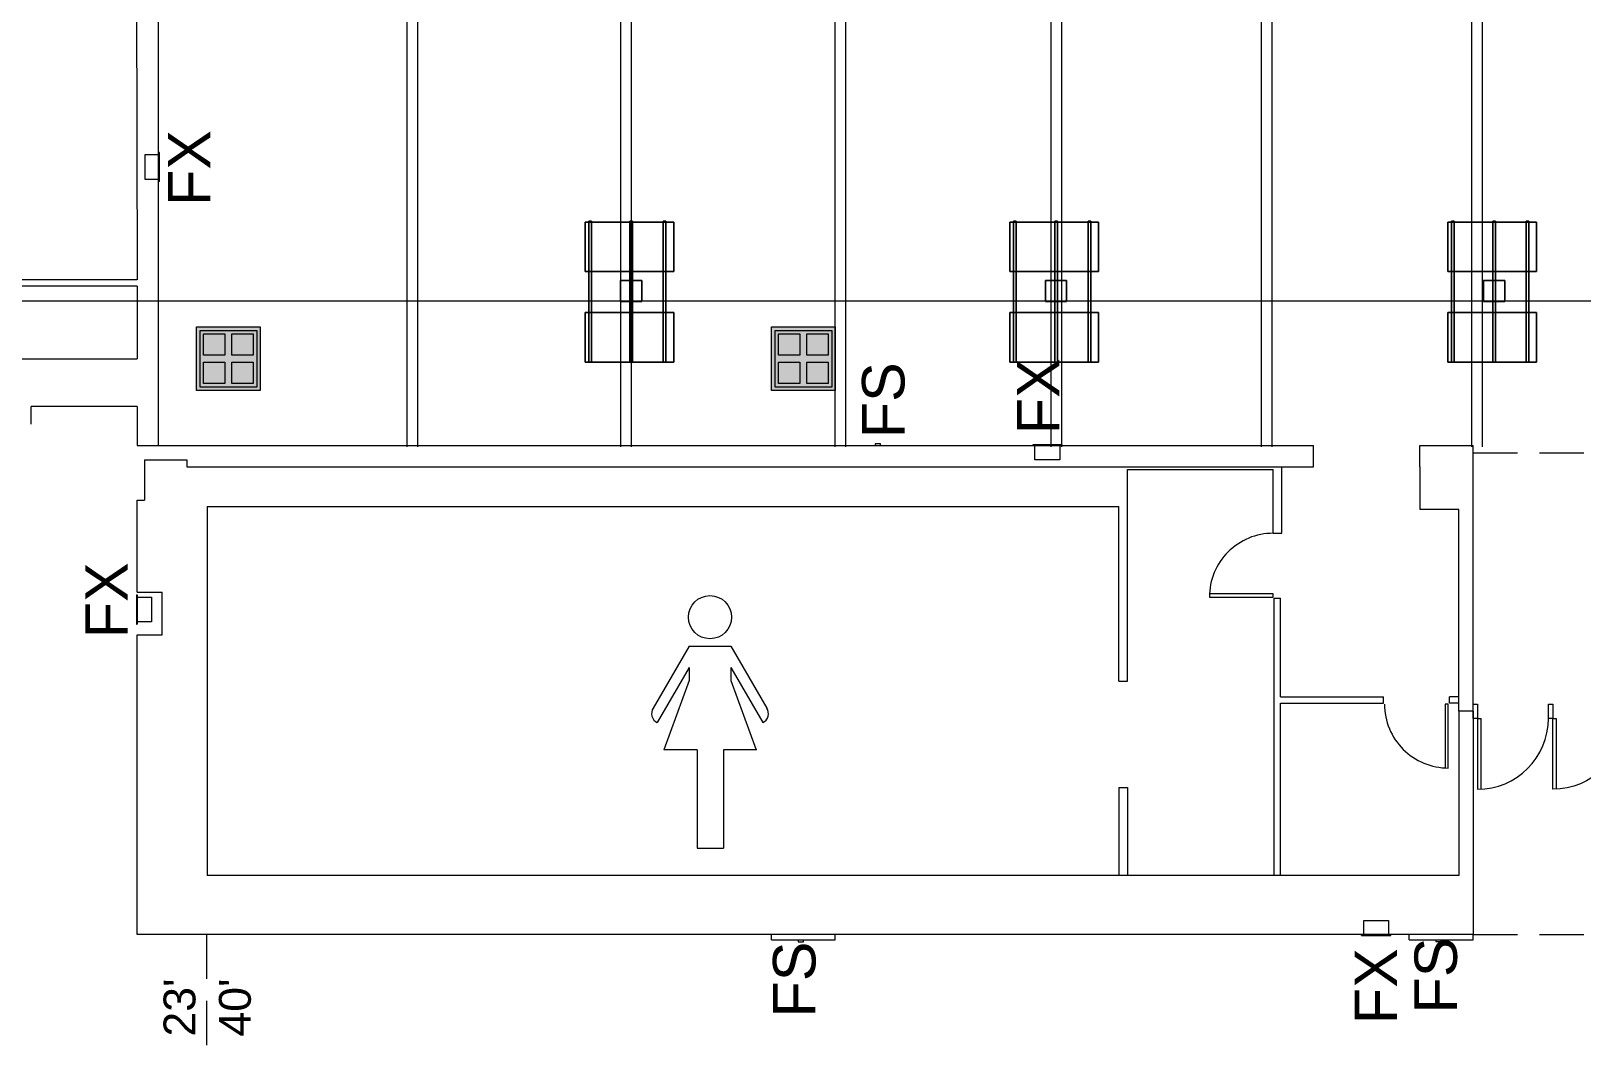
# Model space of a CAD drawing. Header units: inches. Extents: x -10671 to 1761, y -674 to 7170.
# Drawn here: x -9454 to -8579, y 54 to 632 of the extents above; entities that cross this region are included whole.
import ezdxf

# ---------------------------------------------------------------- set-up
doc = ezdxf.new("R2010")
doc.units = ezdxf.units.IN
doc.header["$LTSCALE"] = 19.2
doc.header["$MEASUREMENT"] = 0
doc.linetypes.add('DASHED', pattern=[1.953125, 1.302083, -0.651042])
for name, color, linetype, lineweight in [('DWG-0', 7, 'Continuous', 18), ('Venue-Ceiling-Lights', 7, 'Continuous', 5), ('Venue-Ceiling-Lights Circuits', 7, 'Continuous', 5), ('Venue-Floor Pockets', 7, 'Continuous', 5), ('Venue-Walls and Doors', 7, 'Continuous', 5)]:
    doc.layers.add(name, color=color, linetype=linetype, lineweight=lineweight)
for name, color, linetype, lineweight, true_color in [('DWG-bldg-overhang', 7, 'DASHED', 18, 0xc0c0c0), ('DWG-bldg-utility box', 3, 'Continuous', 18, 0x00ff00), ('Venue-Ceilings Heights', 4, 'DASHED', 18, 0x00ffff), ('Venue-Columns', 7, 'Continuous', 18, 0xc0c0c0), ('Venue-Fire Apparatus and Text', 1, 'Continuous', 5, 0xff0000), ('Venue-Rigging Steel-High', 7, 'Continuous', 5, 0x800000), ('Venue-Text-Facility', 4, 'Continuous', 5, 0x00ffff)]:
    doc.layers.add(name, color=color, linetype=linetype, lineweight=lineweight, true_color=true_color)
doc.styles.add('Arial', font='Arial')

# ---------------------------------------------------------------- blocks, each defined once
blk = doc.blocks.new('FLOORBOX')
at = {"layer": 'Venue-Floor Pockets', "linetype": 'Continuous', "lineweight": 0, "true_color": 0xaaaaaa}
blk.add_hatch(color=253, dxfattribs=at).paths.add_polyline_path([(-18, 18), (18, 18), (18, -18), (-18, -18)])
at = {"layer": 'Venue-Floor Pockets', "linetype": 'Continuous', "lineweight": 0, "true_color": 0xbbbbbb}
blk.add_hatch(color=9, dxfattribs=at).paths.add_polyline_path([(-16, 16), (16, 16), (16, -16), (-16, -16)])
at = {"layer": 'Venue-Floor Pockets', "linetype": 'Continuous', "lineweight": 0, "true_color": 0xdddddd}
for points in [[(-14, 14), (-2, 14), (-2, 2), (-14, 2)], [(2, 14), (14, 14), (14, 2), (2, 2)], [(-14, -2), (-2, -2), (-2, -14), (-14, -14)], [(2, -2), (14, -2), (14, -14), (2, -14)]]:
    blk.add_hatch(color=254, dxfattribs=at).paths.add_polyline_path(points)
at = {"layer": 'Venue-Floor Pockets', "color": 7, "linetype": 'Continuous', "lineweight": 5, "flags": 128}
for points in [[(-18, 18), (18, 18), (18, -18), (-18, -18)], [(-16, 16), (16, 16), (16, -16), (-16, -16)], [(-14, 14), (-2, 14), (-2, 2), (-14, 2)], [(2, 14), (14, 14), (14, 2), (2, 2)], [(-14, -2), (-2, -2), (-2, -14), (-14, -14)], [(2, -2), (14, -2), (14, -14), (2, -14)]]:
    blk.add_lwpolyline(points, close=True, dxfattribs=at)
blk = doc.blocks.new('AD03A')
at = {"layer": 'DWG-0'}
for p, q in [((0, 1), (0, 0)), ((0.049, 0), (0.049, 0.999)), ((0, 0), (0.049, 0))]:
    blk.add_line(p, q, dxfattribs=at)
blk.add_arc((0, 0), 1, 0, 90, dxfattribs=at)
blk = doc.blocks.new('AD05A')
at = {"layer": 'DWG-0'}
for p, q in [((0, 0), (0.049, 0)), ((0, 0), (0, -1)), ((0.049, -0.999), (0.049, 0))]:
    blk.add_line(p, q, dxfattribs=at)
blk.add_arc((0, 0), 1, 270, 0, dxfattribs=at)
blk = doc.blocks.new('DR')
at = {"layer": 'DWG-0'}
blk.add_polyline3d([(0, -0.5, 0), (0.049, -0.499, 0), (0.098, -0.495, 0), (0.147, -0.489, 0), (0.195, -0.481, 0), (0.243, -0.47, 0), (0.29, -0.457, 0), (0.337, -0.442, 0), (0.383, -0.424, 0), (0.428, -0.404, 0), (0.471, -0.382, 0), (0.514, -0.358, 0), (0.556, -0.331, 0), (0.596, -0.303, 0), (0.634, -0.273, 0), (0.672, -0.241, 0), (0.707, -0.207, 0), (0.741, -0.172, 0), (0.773, -0.134, 0), (0.803, -0.096, 0), (0.831, -0.056, 0), (0.858, -0.014, 0), (0.882, 0.029, 0), (0.904, 0.072, 0), (0.924, 0.117, 0), (0.942, 0.163, 0), (0.957, 0.21, 0), (0.97, 0.257, 0), (0.981, 0.305, 0), (0.989, 0.353, 0), (0.995, 0.402, 0), (0.999, 0.451, 0), (1, 0.5, 0), (0, 0.5, 0), (0, 0.451, 0), (1, 0.451, 0)], dxfattribs=at)
blk = doc.blocks.new('FX')
at = {"layer": 'Venue-Fire Apparatus and Text'}
for p, q in [((0, -5.75), (0, 10.75)), ((0.5, 10.75), (0, 10.75)), ((0.5, -5.75), (0.5, 10.75)), ((0.5, -5.75), (0, -5.75))]:
    blk.add_line(p, q, dxfattribs=at)
at = {"layer": 'Venue-Fire Apparatus and Text', "flags": 128}
blk.add_lwpolyline([(0, 9.5), (0, -4.5), (-8, -4.5), (-8, 9.5)], close=True, dxfattribs=at)
blk = doc.blocks.new('FEVC')
at = {"layer": 'Venue-Fire Apparatus and Text'}
for p, q in [((8.25, 0.5), (-8.25, 0.5)), ((-8.25, 0.5), (-8.25, 0)), ((8.25, 0), (-8.25, 0)), ((8.25, 0.5), (8.25, 0))]:
    blk.add_line(p, q, dxfattribs=at)
at = {"layer": 'Venue-Fire Apparatus and Text', "flags": 128}
blk.add_lwpolyline([(-7, 0), (7, 0), (7, -7.5), (-7, -7.5)], close=True, dxfattribs=at)
blk = doc.blocks.new('WOMEN')
at = {"layer": 'Venue-Text-Facility'}
for p, q in [((-8, 76), (-21.46, 52.68)), ((-8, 76), (7.77, 76)), ((7.77, 76), (21.23, 52.68)), ((-8, 68), (-20, 47.22)), ((-8, 68), (-8, 63.1)), ((7.77, 68), (7.77, 63.1)), ((7.77, 68), (19.77, 47.22)), ((-8, 63.1), (-17.5, 37)), ((7.77, 63.1), (17.27, 37)), ((-5, 37), (-17.5, 37)), ((-5, 37), (-5, 0)), ((5, 37), (5, 0)), ((17.5, 37), (5, 37)), ((-5, 0), (5, 0))]:
    blk.add_line(p, q, dxfattribs=at)
blk.add_circle((-0.12, 86.89), 8.11, dxfattribs=at)
for centre, start, end in [((-18.37, 50.58), 145.79538, 244.20462), ((18.14, 50.58), 295.79538, 34.20462)]:
    blk.add_arc(centre, 3.74, start, end, dxfattribs=at)
blk = doc.blocks.new('WOMENSROOM')
at = {"layer": 'Venue-Text-Facility'}
blk.add_blockref('WOMEN', (-8.49, -6.98), dxfattribs=at)
blk = doc.blocks.new('strobe')
at = {"layer": 'Venue-Fire Apparatus and Text', "flags": 128}
blk.add_lwpolyline([(0, 0), (1, 0), (1, 3), (0, 3)], dxfattribs=at)
blk = doc.blocks.new('Group-109-1')
at = {"layer": 'Venue-Ceiling-Lights', "color": 7, "linetype": 'Continuous', "lineweight": 5}
for points in [[(-9141.5, 445.32, 355.98), (-9141.5, 445.32, 359.98), (-9141.5, 473.32, 359.98), (-9141.5, 473.32, 355.98)], [(-9141.5, 473.32, 355.98), (-9141.5, 473.32, 359.98), (-9091.5, 473.32, 359.98), (-9091.5, 473.32, 355.98)], [(-9091.5, 473.32, 359.98), (-9141.5, 473.32, 359.98), (-9141.5, 445.32, 359.98), (-9091.5, 445.32, 359.98)], [(-9091.5, 445.32, 355.98), (-9141.5, 445.32, 355.98), (-9141.5, 473.32, 355.98), (-9091.5, 473.32, 355.98)], [(-9091.5, 473.32, 355.98), (-9091.5, 473.32, 359.98), (-9091.5, 445.32, 359.98), (-9091.5, 445.32, 355.98)], [(-9091.5, 445.32, 355.98), (-9091.5, 445.32, 359.98), (-9141.5, 445.32, 359.98), (-9141.5, 445.32, 355.98)]]:
    blk.add_3dface(points, dxfattribs=at)
blk = doc.blocks.new('Group-110-1')
at = {"layer": 'Venue-Ceiling-Lights', "color": 7, "linetype": 'Continuous', "lineweight": 5}
for points in [[(-9097.35, 445.32, 360.05), (-9097.35, 445.32, 361.05), (-9097.35, 524.91, 361.05), (-9097.35, 524.91, 360.05)], [(-9097.35, 524.91, 360.05), (-9097.35, 524.91, 361.05), (-9095.85, 524.91, 361.05), (-9095.85, 524.91, 360.05)], [(-9095.85, 524.91, 361.05), (-9097.35, 524.91, 361.05), (-9097.35, 445.32, 361.05), (-9095.85, 445.32, 361.05)], [(-9095.85, 445.32, 360.05), (-9097.35, 445.32, 360.05), (-9097.35, 524.91, 360.05), (-9095.85, 524.91, 360.05)], [(-9095.85, 524.91, 360.05), (-9095.85, 524.91, 361.05), (-9095.85, 445.32, 361.05), (-9095.85, 445.32, 360.05)], [(-9095.85, 445.32, 360.05), (-9095.85, 445.32, 361.05), (-9097.35, 445.32, 361.05), (-9097.35, 445.32, 360.05)]]:
    blk.add_3dface(points, dxfattribs=at)
blk = doc.blocks.new('Group-111-1')
at = {"layer": 'Venue-Ceiling-Lights', "color": 7, "linetype": 'Continuous', "lineweight": 5}
for points in [[(-9116.17, 445.32, 360.05), (-9116.17, 445.32, 361.05), (-9116.17, 524.91, 361.05), (-9116.17, 524.91, 360.05)], [(-9116.17, 524.91, 360.05), (-9116.17, 524.91, 361.05), (-9114.67, 524.91, 361.05), (-9114.67, 524.91, 360.05)], [(-9114.67, 524.91, 361.05), (-9116.17, 524.91, 361.05), (-9116.17, 445.32, 361.05), (-9114.67, 445.32, 361.05)], [(-9114.67, 445.32, 360.05), (-9116.17, 445.32, 360.05), (-9116.17, 524.91, 360.05), (-9114.67, 524.91, 360.05)], [(-9114.67, 524.91, 360.05), (-9114.67, 524.91, 361.05), (-9114.67, 445.32, 361.05), (-9114.67, 445.32, 360.05)], [(-9114.67, 445.32, 360.05), (-9114.67, 445.32, 361.05), (-9116.17, 445.32, 361.05), (-9116.17, 445.32, 360.05)]]:
    blk.add_3dface(points, dxfattribs=at)
blk = doc.blocks.new('Group-112-1')
at = {"layer": 'Venue-Ceiling-Lights', "color": 7, "linetype": 'Continuous', "lineweight": 5}
for points in [[(-9139.44, 445.32, 360.05), (-9139.44, 445.32, 361.05), (-9139.44, 524.91, 361.05), (-9139.44, 524.91, 360.05)], [(-9139.44, 524.91, 360.05), (-9139.44, 524.91, 361.05), (-9137.94, 524.91, 361.05), (-9137.94, 524.91, 360.05)], [(-9137.94, 524.91, 361.05), (-9139.44, 524.91, 361.05), (-9139.44, 445.32, 361.05), (-9137.94, 445.32, 361.05)], [(-9137.94, 445.32, 360.05), (-9139.44, 445.32, 360.05), (-9139.44, 524.91, 360.05), (-9137.94, 524.91, 360.05)], [(-9137.94, 524.91, 360.05), (-9137.94, 524.91, 361.05), (-9137.94, 445.32, 361.05), (-9137.94, 445.32, 360.05)], [(-9137.94, 445.32, 360.05), (-9137.94, 445.32, 361.05), (-9139.44, 445.32, 361.05), (-9139.44, 445.32, 360.05)]]:
    blk.add_3dface(points, dxfattribs=at)
blk = doc.blocks.new('Group-113-1')
at = {"layer": 'Venue-Ceiling-Lights', "color": 7, "linetype": 'Continuous', "lineweight": 5}
for points in [[(-9141.5, 496.47, 355.98), (-9141.5, 496.47, 359.98), (-9141.5, 524.47, 359.98), (-9141.5, 524.47, 355.98)], [(-9141.5, 524.47, 355.98), (-9141.5, 524.47, 359.98), (-9091.5, 524.47, 359.98), (-9091.5, 524.47, 355.98)], [(-9091.5, 524.47, 359.98), (-9141.5, 524.47, 359.98), (-9141.5, 496.47, 359.98), (-9091.5, 496.47, 359.98)], [(-9091.5, 496.47, 355.98), (-9141.5, 496.47, 355.98), (-9141.5, 524.47, 355.98), (-9091.5, 524.47, 355.98)], [(-9091.5, 524.47, 355.98), (-9091.5, 524.47, 359.98), (-9091.5, 496.47, 359.98), (-9091.5, 496.47, 355.98)], [(-9091.5, 496.47, 355.98), (-9091.5, 496.47, 359.98), (-9141.5, 496.47, 359.98), (-9141.5, 496.47, 355.98)]]:
    blk.add_3dface(points, dxfattribs=at)
blk = doc.blocks.new('Group-114-1')
at = {"layer": 'Venue-Ceiling-Lights', "color": 7, "linetype": 'Continuous', "lineweight": 5}
for points in [[(-9121.45, 491.55, 350), (-9121.45, 491.55, 356), (-9109.45, 491.55, 356), (-9109.45, 491.55, 350)], [(-9121.45, 479.55, 350), (-9121.45, 479.55, 356), (-9121.45, 491.55, 356), (-9121.45, 491.55, 350)], [(-9109.45, 491.55, 356), (-9121.45, 491.55, 356), (-9121.45, 479.55, 356), (-9109.45, 479.55, 356)], [(-9109.45, 479.55, 350), (-9121.45, 479.55, 350), (-9121.45, 491.55, 350), (-9109.45, 491.55, 350)], [(-9109.45, 491.55, 350), (-9109.45, 491.55, 356), (-9109.45, 479.55, 356), (-9109.45, 479.55, 350)], [(-9109.45, 479.55, 350), (-9109.45, 479.55, 356), (-9121.45, 479.55, 356), (-9121.45, 479.55, 350)]]:
    blk.add_3dface(points, dxfattribs=at)
blk = doc.blocks.new('Group-115-1')
at = {"layer": 'Venue-Ceiling-Lights', "color": 7}
for name in ['Group-113-1', 'Group-112-1', 'Group-111-1', 'Group-110-1', 'Group-109-1']:
    blk.add_blockref(name, (0, 0), dxfattribs=at)
at = {"layer": 'Venue-Ceiling-Lights', "color": 1, "true_color": 0xff0000}
blk.add_blockref('Group-114-1', (0, 0), dxfattribs=at)
blk = doc.blocks.new('Group-214-1')
at = {"layer": 'Venue-Ceiling-Lights', "color": 7, "linetype": 'Continuous', "lineweight": 5}
for points in [[(-8901.75, 445.32, 355.98), (-8901.75, 445.32, 359.98), (-8901.75, 473.32, 359.98), (-8901.75, 473.32, 355.98)], [(-8901.75, 473.32, 355.98), (-8901.75, 473.32, 359.98), (-8851.75, 473.32, 359.98), (-8851.75, 473.32, 355.98)], [(-8851.75, 473.32, 359.98), (-8901.75, 473.32, 359.98), (-8901.75, 445.32, 359.98), (-8851.75, 445.32, 359.98)], [(-8851.75, 445.32, 355.98), (-8901.75, 445.32, 355.98), (-8901.75, 473.32, 355.98), (-8851.75, 473.32, 355.98)], [(-8851.75, 473.32, 355.98), (-8851.75, 473.32, 359.98), (-8851.75, 445.32, 359.98), (-8851.75, 445.32, 355.98)], [(-8851.75, 445.32, 355.98), (-8851.75, 445.32, 359.98), (-8901.75, 445.32, 359.98), (-8901.75, 445.32, 355.98)]]:
    blk.add_3dface(points, dxfattribs=at)
blk = doc.blocks.new('Group-215-1')
at = {"layer": 'Venue-Ceiling-Lights', "color": 7, "linetype": 'Continuous', "lineweight": 5}
for points in [[(-8857.6, 445.32, 360.05), (-8857.6, 445.32, 361.05), (-8857.6, 524.91, 361.05), (-8857.6, 524.91, 360.05)], [(-8857.6, 524.91, 360.05), (-8857.6, 524.91, 361.05), (-8856.1, 524.91, 361.05), (-8856.1, 524.91, 360.05)], [(-8856.1, 524.91, 361.05), (-8857.6, 524.91, 361.05), (-8857.6, 445.32, 361.05), (-8856.1, 445.32, 361.05)], [(-8856.1, 445.32, 360.05), (-8857.6, 445.32, 360.05), (-8857.6, 524.91, 360.05), (-8856.1, 524.91, 360.05)], [(-8856.1, 524.91, 360.05), (-8856.1, 524.91, 361.05), (-8856.1, 445.32, 361.05), (-8856.1, 445.32, 360.05)], [(-8856.1, 445.32, 360.05), (-8856.1, 445.32, 361.05), (-8857.6, 445.32, 361.05), (-8857.6, 445.32, 360.05)]]:
    blk.add_3dface(points, dxfattribs=at)
blk = doc.blocks.new('Group-216-1')
at = {"layer": 'Venue-Ceiling-Lights', "color": 7, "linetype": 'Continuous', "lineweight": 5}
for points in [[(-8876.42, 445.32, 360.05), (-8876.42, 445.32, 361.05), (-8876.42, 524.91, 361.05), (-8876.42, 524.91, 360.05)], [(-8876.42, 524.91, 360.05), (-8876.42, 524.91, 361.05), (-8874.92, 524.91, 361.05), (-8874.92, 524.91, 360.05)], [(-8874.92, 524.91, 361.05), (-8876.42, 524.91, 361.05), (-8876.42, 445.32, 361.05), (-8874.92, 445.32, 361.05)], [(-8874.92, 445.32, 360.05), (-8876.42, 445.32, 360.05), (-8876.42, 524.91, 360.05), (-8874.92, 524.91, 360.05)], [(-8874.92, 524.91, 360.05), (-8874.92, 524.91, 361.05), (-8874.92, 445.32, 361.05), (-8874.92, 445.32, 360.05)], [(-8874.92, 445.32, 360.05), (-8874.92, 445.32, 361.05), (-8876.42, 445.32, 361.05), (-8876.42, 445.32, 360.05)]]:
    blk.add_3dface(points, dxfattribs=at)
blk = doc.blocks.new('Group-217-1')
at = {"layer": 'Venue-Ceiling-Lights', "color": 7, "linetype": 'Continuous', "lineweight": 5}
for points in [[(-8899.69, 445.32, 360.05), (-8899.69, 445.32, 361.05), (-8899.69, 524.91, 361.05), (-8899.69, 524.91, 360.05)], [(-8899.69, 524.91, 360.05), (-8899.69, 524.91, 361.05), (-8898.19, 524.91, 361.05), (-8898.19, 524.91, 360.05)], [(-8898.19, 524.91, 361.05), (-8899.69, 524.91, 361.05), (-8899.69, 445.32, 361.05), (-8898.19, 445.32, 361.05)], [(-8898.19, 445.32, 360.05), (-8899.69, 445.32, 360.05), (-8899.69, 524.91, 360.05), (-8898.19, 524.91, 360.05)], [(-8898.19, 524.91, 360.05), (-8898.19, 524.91, 361.05), (-8898.19, 445.32, 361.05), (-8898.19, 445.32, 360.05)], [(-8898.19, 445.32, 360.05), (-8898.19, 445.32, 361.05), (-8899.69, 445.32, 361.05), (-8899.69, 445.32, 360.05)]]:
    blk.add_3dface(points, dxfattribs=at)
blk = doc.blocks.new('Group-218-1')
at = {"layer": 'Venue-Ceiling-Lights', "color": 7, "linetype": 'Continuous', "lineweight": 5}
for points in [[(-8901.75, 496.47, 355.98), (-8901.75, 496.47, 359.98), (-8901.75, 524.47, 359.98), (-8901.75, 524.47, 355.98)], [(-8901.75, 524.47, 355.98), (-8901.75, 524.47, 359.98), (-8851.75, 524.47, 359.98), (-8851.75, 524.47, 355.98)], [(-8851.75, 524.47, 359.98), (-8901.75, 524.47, 359.98), (-8901.75, 496.47, 359.98), (-8851.75, 496.47, 359.98)], [(-8851.75, 496.47, 355.98), (-8901.75, 496.47, 355.98), (-8901.75, 524.47, 355.98), (-8851.75, 524.47, 355.98)], [(-8851.75, 524.47, 355.98), (-8851.75, 524.47, 359.98), (-8851.75, 496.47, 359.98), (-8851.75, 496.47, 355.98)], [(-8851.75, 496.47, 355.98), (-8851.75, 496.47, 359.98), (-8901.75, 496.47, 359.98), (-8901.75, 496.47, 355.98)]]:
    blk.add_3dface(points, dxfattribs=at)
blk = doc.blocks.new('Group-219-1')
at = {"layer": 'Venue-Ceiling-Lights', "color": 7, "linetype": 'Continuous', "lineweight": 5}
for points in [[(-8881.7, 491.55, 350), (-8881.7, 491.55, 356), (-8869.7, 491.55, 356), (-8869.7, 491.55, 350)], [(-8881.7, 479.55, 350), (-8881.7, 479.55, 356), (-8881.7, 491.55, 356), (-8881.7, 491.55, 350)], [(-8869.7, 491.55, 356), (-8881.7, 491.55, 356), (-8881.7, 479.55, 356), (-8869.7, 479.55, 356)], [(-8869.7, 479.55, 350), (-8881.7, 479.55, 350), (-8881.7, 491.55, 350), (-8869.7, 491.55, 350)], [(-8869.7, 491.55, 350), (-8869.7, 491.55, 356), (-8869.7, 479.55, 356), (-8869.7, 479.55, 350)], [(-8869.7, 479.55, 350), (-8869.7, 479.55, 356), (-8881.7, 479.55, 356), (-8881.7, 479.55, 350)]]:
    blk.add_3dface(points, dxfattribs=at)
blk = doc.blocks.new('Group-220-1')
at = {"layer": 'Venue-Ceiling-Lights', "color": 7}
for name in ['Group-218-1', 'Group-217-1', 'Group-216-1', 'Group-215-1', 'Group-214-1']:
    blk.add_blockref(name, (0, 0), dxfattribs=at)
at = {"layer": 'Venue-Ceiling-Lights', "color": 1, "true_color": 0xff0000}
blk.add_blockref('Group-219-1', (0, 0), dxfattribs=at)
blk = doc.blocks.new('Group-319-1')
at = {"layer": 'Venue-Ceiling-Lights', "color": 7, "linetype": 'Continuous', "lineweight": 5}
for points in [[(-8654.49, 445.32, 355.98), (-8654.49, 445.32, 359.98), (-8654.49, 473.32, 359.98), (-8654.49, 473.32, 355.98)], [(-8654.49, 473.32, 355.98), (-8654.49, 473.32, 359.98), (-8604.49, 473.32, 359.98), (-8604.49, 473.32, 355.98)], [(-8604.49, 473.32, 359.98), (-8654.49, 473.32, 359.98), (-8654.49, 445.32, 359.98), (-8604.49, 445.32, 359.98)], [(-8604.49, 445.32, 355.98), (-8654.49, 445.32, 355.98), (-8654.49, 473.32, 355.98), (-8604.49, 473.32, 355.98)], [(-8604.49, 473.32, 355.98), (-8604.49, 473.32, 359.98), (-8604.49, 445.32, 359.98), (-8604.49, 445.32, 355.98)], [(-8604.49, 445.32, 355.98), (-8604.49, 445.32, 359.98), (-8654.49, 445.32, 359.98), (-8654.49, 445.32, 355.98)]]:
    blk.add_3dface(points, dxfattribs=at)
blk = doc.blocks.new('Group-320-1')
at = {"layer": 'Venue-Ceiling-Lights', "color": 7, "linetype": 'Continuous', "lineweight": 5}
for points in [[(-8610.34, 445.32, 360.05), (-8610.34, 445.32, 361.05), (-8610.34, 524.91, 361.05), (-8610.34, 524.91, 360.05)], [(-8610.34, 524.91, 360.05), (-8610.34, 524.91, 361.05), (-8608.84, 524.91, 361.05), (-8608.84, 524.91, 360.05)], [(-8608.84, 524.91, 361.05), (-8610.34, 524.91, 361.05), (-8610.34, 445.32, 361.05), (-8608.84, 445.32, 361.05)], [(-8608.84, 445.32, 360.05), (-8610.34, 445.32, 360.05), (-8610.34, 524.91, 360.05), (-8608.84, 524.91, 360.05)], [(-8608.84, 524.91, 360.05), (-8608.84, 524.91, 361.05), (-8608.84, 445.32, 361.05), (-8608.84, 445.32, 360.05)], [(-8608.84, 445.32, 360.05), (-8608.84, 445.32, 361.05), (-8610.34, 445.32, 361.05), (-8610.34, 445.32, 360.05)]]:
    blk.add_3dface(points, dxfattribs=at)
blk = doc.blocks.new('Group-321-1')
at = {"layer": 'Venue-Ceiling-Lights', "color": 7, "linetype": 'Continuous', "lineweight": 5}
for points in [[(-8629.16, 445.32, 360.05), (-8629.16, 445.32, 361.05), (-8629.16, 524.91, 361.05), (-8629.16, 524.91, 360.05)], [(-8629.16, 524.91, 360.05), (-8629.16, 524.91, 361.05), (-8627.66, 524.91, 361.05), (-8627.66, 524.91, 360.05)], [(-8627.66, 524.91, 361.05), (-8629.16, 524.91, 361.05), (-8629.16, 445.32, 361.05), (-8627.66, 445.32, 361.05)], [(-8627.66, 445.32, 360.05), (-8629.16, 445.32, 360.05), (-8629.16, 524.91, 360.05), (-8627.66, 524.91, 360.05)], [(-8627.66, 524.91, 360.05), (-8627.66, 524.91, 361.05), (-8627.66, 445.32, 361.05), (-8627.66, 445.32, 360.05)], [(-8627.66, 445.32, 360.05), (-8627.66, 445.32, 361.05), (-8629.16, 445.32, 361.05), (-8629.16, 445.32, 360.05)]]:
    blk.add_3dface(points, dxfattribs=at)
blk = doc.blocks.new('Group-322-1')
at = {"layer": 'Venue-Ceiling-Lights', "color": 7, "linetype": 'Continuous', "lineweight": 5}
for points in [[(-8652.43, 445.32, 360.05), (-8652.43, 445.32, 361.05), (-8652.43, 524.91, 361.05), (-8652.43, 524.91, 360.05)], [(-8652.43, 524.91, 360.05), (-8652.43, 524.91, 361.05), (-8650.93, 524.91, 361.05), (-8650.93, 524.91, 360.05)], [(-8650.93, 524.91, 361.05), (-8652.43, 524.91, 361.05), (-8652.43, 445.32, 361.05), (-8650.93, 445.32, 361.05)], [(-8650.93, 445.32, 360.05), (-8652.43, 445.32, 360.05), (-8652.43, 524.91, 360.05), (-8650.93, 524.91, 360.05)], [(-8650.93, 524.91, 360.05), (-8650.93, 524.91, 361.05), (-8650.93, 445.32, 361.05), (-8650.93, 445.32, 360.05)], [(-8650.93, 445.32, 360.05), (-8650.93, 445.32, 361.05), (-8652.43, 445.32, 361.05), (-8652.43, 445.32, 360.05)]]:
    blk.add_3dface(points, dxfattribs=at)
blk = doc.blocks.new('Group-323-1')
at = {"layer": 'Venue-Ceiling-Lights', "color": 7, "linetype": 'Continuous', "lineweight": 5}
for points in [[(-8654.49, 496.47, 355.98), (-8654.49, 496.47, 359.98), (-8654.49, 524.47, 359.98), (-8654.49, 524.47, 355.98)], [(-8654.49, 524.47, 355.98), (-8654.49, 524.47, 359.98), (-8604.49, 524.47, 359.98), (-8604.49, 524.47, 355.98)], [(-8604.49, 524.47, 359.98), (-8654.49, 524.47, 359.98), (-8654.49, 496.47, 359.98), (-8604.49, 496.47, 359.98)], [(-8604.49, 496.47, 355.98), (-8654.49, 496.47, 355.98), (-8654.49, 524.47, 355.98), (-8604.49, 524.47, 355.98)], [(-8604.49, 524.47, 355.98), (-8604.49, 524.47, 359.98), (-8604.49, 496.47, 359.98), (-8604.49, 496.47, 355.98)], [(-8604.49, 496.47, 355.98), (-8604.49, 496.47, 359.98), (-8654.49, 496.47, 359.98), (-8654.49, 496.47, 355.98)]]:
    blk.add_3dface(points, dxfattribs=at)
blk = doc.blocks.new('Group-324-1')
at = {"layer": 'Venue-Ceiling-Lights', "color": 7, "linetype": 'Continuous', "lineweight": 5}
for points in [[(-8634.44, 491.55, 350), (-8634.44, 491.55, 356), (-8622.44, 491.55, 356), (-8622.44, 491.55, 350)], [(-8634.44, 479.55, 350), (-8634.44, 479.55, 356), (-8634.44, 491.55, 356), (-8634.44, 491.55, 350)], [(-8622.44, 491.55, 356), (-8634.44, 491.55, 356), (-8634.44, 479.55, 356), (-8622.44, 479.55, 356)], [(-8622.44, 479.55, 350), (-8634.44, 479.55, 350), (-8634.44, 491.55, 350), (-8622.44, 491.55, 350)], [(-8622.44, 491.55, 350), (-8622.44, 491.55, 356), (-8622.44, 479.55, 356), (-8622.44, 479.55, 350)], [(-8622.44, 479.55, 350), (-8622.44, 479.55, 356), (-8634.44, 479.55, 356), (-8634.44, 479.55, 350)]]:
    blk.add_3dface(points, dxfattribs=at)
blk = doc.blocks.new('Group-325-1')
at = {"layer": 'Venue-Ceiling-Lights', "color": 7}
for name in ['Group-323-1', 'Group-322-1', 'Group-321-1', 'Group-320-1', 'Group-319-1']:
    blk.add_blockref(name, (0, 0), dxfattribs=at)
at = {"layer": 'Venue-Ceiling-Lights', "color": 1, "true_color": 0xff0000}
blk.add_blockref('Group-324-1', (0, 0), dxfattribs=at)

msp = doc.modelspace()

# ---------------------------------------------------------------- hatches: boundary and pattern name
at = {"layer": 'Venue-Columns', "linetype": 'Continuous', "lineweight": 0, "true_color": 0xc0c0c0}
msp.add_hatch(color=9, dxfattribs=at).paths.add_polyline_path([(-8640.26, 122.29), (-8316.26, 122.29), (-8316.26, 122.29), (-8301.26, 122.29), (-8301.26, 122.29), (-8298.26, 122.29), (-8298.26, 122.29), (-8301.26, 122.29), (-8301.26, 121.29), (-8298.26, 121.29), (-8298.26, 122.29), (-8280.26, 122.29), (-8280.26, 158.29), (-8316.26, 158.29), (-8316.26, 122.29), (-8316.26, 122.29)])

# ---------------------------------------------------------------- linework, layer by layer
at = {"layer": 'DWG-bldg-overhang', "linetype": 'DASHED'}
msp.add_line((-8640.26, 394.29), (-7596.26, 394.29), dxfattribs=at)
at = {"layer": 'Venue-Ceiling-Lights Circuits', "color": 7, "linetype": 'Continuous', "lineweight": 5}
msp.add_line((-9940.79, 480.07), (-5992.09, 480.07), dxfattribs=at)
at = {"layer": 'Venue-Ceilings Heights', "linetype": 'DASHED'}
msp.add_line((-9355.26, 122.3), (-9355.26, -254.69), dxfattribs=at)
at = {"layer": 'Venue-Fire Apparatus and Text', "flags": 128}
msp.add_lwpolyline([(-8974.76, 398.29), (-8974.76, 399.29), (-8977.76, 399.29), (-8977.76, 398.29)], dxfattribs=at)
at = {"layer": 'Venue-Rigging Steel-High'}
for p, q in [((-9241.93, 397.51), (-9241.93, 3975.51)), ((-9235.93, 397.51), (-9235.93, 3975.51)), ((-9121.35, 397.51), (-9121.35, 3975.51)), ((-9115.35, 397.51), (-9115.35, 3975.51)), ((-9000.34, 397.51), (-9000.34, 3975.62)), ((-9000.34, 397.51), (-9000.34, 3975.62)), ((-8994.34, 397.51), (-8994.34, 3975.62)), ((-8994.34, 397.51), (-8994.34, 3975.62)), ((-8878.44, 397.51), (-8878.44, 3975.62)), ((-8872.44, 397.51), (-8872.44, 3975.62)), ((-8759.69, 397.51), (-8759.69, 3975.62)), ((-8753.69, 397.51), (-8753.69, 3975.62)), ((-8640.98, 397.51), (-8640.98, 3975.62)), ((-8634.98, 397.51), (-8634.98, 3975.62))]:
    msp.add_line(p, q, dxfattribs=at)
at = {"layer": 'Venue-Walls and Doors'}
for p, q in [((-9394.91, 748.29), (-9394.26, 491.91)), ((-9382.26, 398.29), (-9382.26, 720.29)), ((-9394.26, 491.91), (-9530.26, 491.91)), ((-9394.26, 488.29), (-9506.26, 488.29)), ((-9394.26, 488.29), (-9394.26, 447.29)), ((-9462.26, 447.29), (-9394.26, 447.29)), ((-9394.26, 420.29), (-9454.26, 420.29)), ((-9454.26, 410.29), (-9454.26, 420.29)), ((-9394.26, 420.29), (-9394.26, 398.29)), ((-9394.26, 398.29), (-8730.26, 398.29)), ((-8730.26, 386.29), (-8730.26, 398.29)), ((-8670.26, 398.29), (-8640.26, 398.29)), ((-8670.26, 386.29), (-8670.26, 398.29)), ((-8640.26, 248.29), (-8640.26, 398.29)), ((-9390.28, 390.29), (-9390.28, 367.54)), ((-9390.28, 390.29), (-9366.28, 390.29)), ((-9366.28, 390.29), (-9366.28, 386.29)), ((-9366.28, 386.29), (-8730.26, 386.29)), ((-8748.26, 348.79), (-8748.26, 386.29)), ((-8670.26, 386.29), (-8670.26, 362.29)), ((-8835.39, 265.29), (-8835.39, 384.79)), ((-8835.39, 384.79), (-8753.14, 384.79)), ((-8753.14, 348.79), (-8753.14, 384.79)), ((-9394.26, 367.54), (-9390.28, 367.54)), ((-9394.26, 315.49), (-9394.26, 367.54)), ((-9390.28, 367.54), (-9390.28, 367.54)), ((-9354.89, 363.91), (-9354.89, 155.66)), ((-9354.89, 363.91), (-8840.26, 363.91)), ((-8840.26, 265.29), (-8840.26, 363.91)), ((-8648.26, 362.29), (-8670.26, 362.29)), ((-8648.26, 248.29), (-8648.26, 362.29)), ((-8753.14, 348.79), (-8748.26, 348.79)), ((-8753.14, 348.79), (-8753.14, 348.79)), ((-8748.26, 348.79), (-8748.26, 348.79)), ((-9394.26, 315.49), (-9380.26, 315.49)), ((-9380.26, 291.49), (-9380.26, 315.49)), ((-8753.14, 312.79), (-8753.14, 312.79)), ((-8752.51, 312.16), (-8748.89, 312.16)), ((-8752.51, 155.66), (-8752.51, 312.16)), ((-8748.89, 256.54), (-8748.89, 312.16)), ((-9394.26, 122.29), (-9394.26, 291.49)), ((-9394.26, 291.49), (-9380.26, 291.49)), ((-8840.26, 265.29), (-8835.39, 265.29)), ((-8748.89, 256.54), (-8690.89, 256.54)), ((-8690.89, 252.91), (-8690.89, 256.54)), ((-8648.26, 256.54), (-8653.64, 256.54)), ((-8653.64, 252.91), (-8653.64, 256.54)), ((-8748.89, 155.66), (-8748.89, 252.91)), ((-8748.89, 252.91), (-8690.89, 252.91)), ((-8690.26, 252.29), (-8690.26, 252.29)), ((-8654.26, 252.29), (-8654.26, 252.29)), ((-8648.26, 252.91), (-8653.64, 252.91)), ((-8648.27, 248.29), (-8648.27, 155.66)), ((-8640.26, 248.29), (-8648.26, 248.29)), ((-8640.27, 248.29), (-8640.27, 122.29)), ((-8840.26, 205.29), (-8835.39, 205.29)), ((-8840.26, 205.29), (-8840.26, 155.66)), ((-8835.39, 205.29), (-8835.39, 155.66)), ((-8752.51, 155.66), (-9354.89, 155.66)), ((-8648.26, 155.66), (-8752.51, 155.66)), ((-8640.27, 122.29), (-9394.26, 122.29)), ((-9036.26, 119.26), (-9036.26, 122.26)), ((-9000.26, 119.26), (-9000.26, 122.26)), ((-8676.26, 119.28), (-8676.26, 122.28)), ((-8640.26, 119.28), (-8640.26, 122.28))]:
    msp.add_line(p, q, dxfattribs=at)
at = {"layer": 'Venue-Walls and Doors', "linetype": 'Continuous'}
for p, q in [((-9036.26, 119.26), (-9000.26, 119.26)), ((-8676.26, 119.28), (-8640.26, 119.28))]:
    msp.add_line(p, q, dxfattribs=at)
at = {"layer": 'Venue-Walls and Doors', "linetype": 'DASHED'}
msp.add_line((-8640.26, 122.29), (-8316.26, 122.29), dxfattribs=at)
at = {"layer": 'Venue-Walls and Doors', "flags": 128}
for points in [[(-8637.76, 252.29), (-8637.76, 244.29), (-8640.26, 244.29), (-8640.26, 252.29)], [(-8597.76, 244.29), (-8597.76, 252.29), (-8595.27, 252.29), (-8595.27, 244.29)]]:
    msp.add_lwpolyline(points, close=True, dxfattribs=at)

# ---------------------------------------------------------------- block references
at = {"layer": 'DWG-bldg-utility box', "rotation": 90}
for p in [(-9342.87, 447.29), (-9018.26, 447.29)]:
    msp.add_blockref('FLOORBOX', p, dxfattribs=at)
at = {"layer": 'Venue-Ceiling-Lights', "color": 7}
for name in ['Group-115-1', 'Group-220-1', 'Group-325-1']:
    msp.add_blockref(name, (0, 0), dxfattribs=at)
at = {"layer": 'Venue-Fire Apparatus and Text'}
for name, p, rotation in [('FEVC', (-9382.26, 555.54), 270), ('FX', (-8878.11, 398.28), 90), ('FX', (-9394.26, 308.28), 180), ('FX', (-8697.49, 122.29), 270)]:
    msp.add_blockref(name, p, dxfattribs=dict(at, rotation=rotation))
at = {"layer": 'Venue-Text-Facility', "xscale": 1.5, "yscale": 1.5, "zscale": 1.5}
msp.add_blockref('WOMENSROOM', (-9058.09, 181.56), dxfattribs=at)
at = {"layer": 'Venue-Walls and Doors', "xscale": 36, "yscale": 36, "zscale": 36}
for p, rotation in [((-8753.14, 330.79), 180.0000023152935), ((-8672.26, 252.29), 270.0000023152936)]:
    msp.add_blockref('DR', p, dxfattribs=dict(at, rotation=rotation))
at = {"layer": 'Venue-Walls and Doors', "xscale": 40, "yscale": 40, "zscale": 40}
msp.add_blockref('AD05A', (-8637.76, 244.29), dxfattribs=at)
at = {"layer": 'Venue-Walls and Doors', "xscale": -40, "yscale": 40, "rotation": 180}
msp.add_blockref('AD03A', (-8595.27, 244.29), dxfattribs=at)
at = {"layer": 'Venue-Walls and Doors', "rotation": 270}
for p in [(-9021.26, 119.26), (-8661.26, 119.28)]:
    msp.add_blockref('strobe', p, dxfattribs=at)

# ---------------------------------------------------------------- texts
at = {"layer": 'Venue-Ceilings Heights', "char_height": 18, "attachment_point": 1, "rotation": 90, "line_spacing_factor": 0.970891, "style": 'Arial'}
for s, insert in [("23'", (-9379.46, 64.72)), ("40'", (-9348.19, 64.72))]:
    msp.add_mtext(s, dxfattribs=dict(at, insert=insert))
at = {"layer": 'Venue-Fire Apparatus and Text', "char_height": 24, "rotation": 90, "line_spacing_factor": 0.970891, "style": 'Arial'}
for s, insert, attachment_point in [('FX', (-9364.99, 554.96), 5), ('FX', (-8885.77, 426.1), 5), ('FS', (-8985.21, 402.47), 1), ('FX', (-9411.68, 310.96), 5), ('FS', (-9035.47, 75.48), 1), ('FX', (-8695.13, 93.15), 5), ('FS', (-8673.37, 77.77), 1)]:
    msp.add_mtext(s, dxfattribs=dict(at, insert=insert, attachment_point=attachment_point))

doc.saveas('drawing.dxf')
